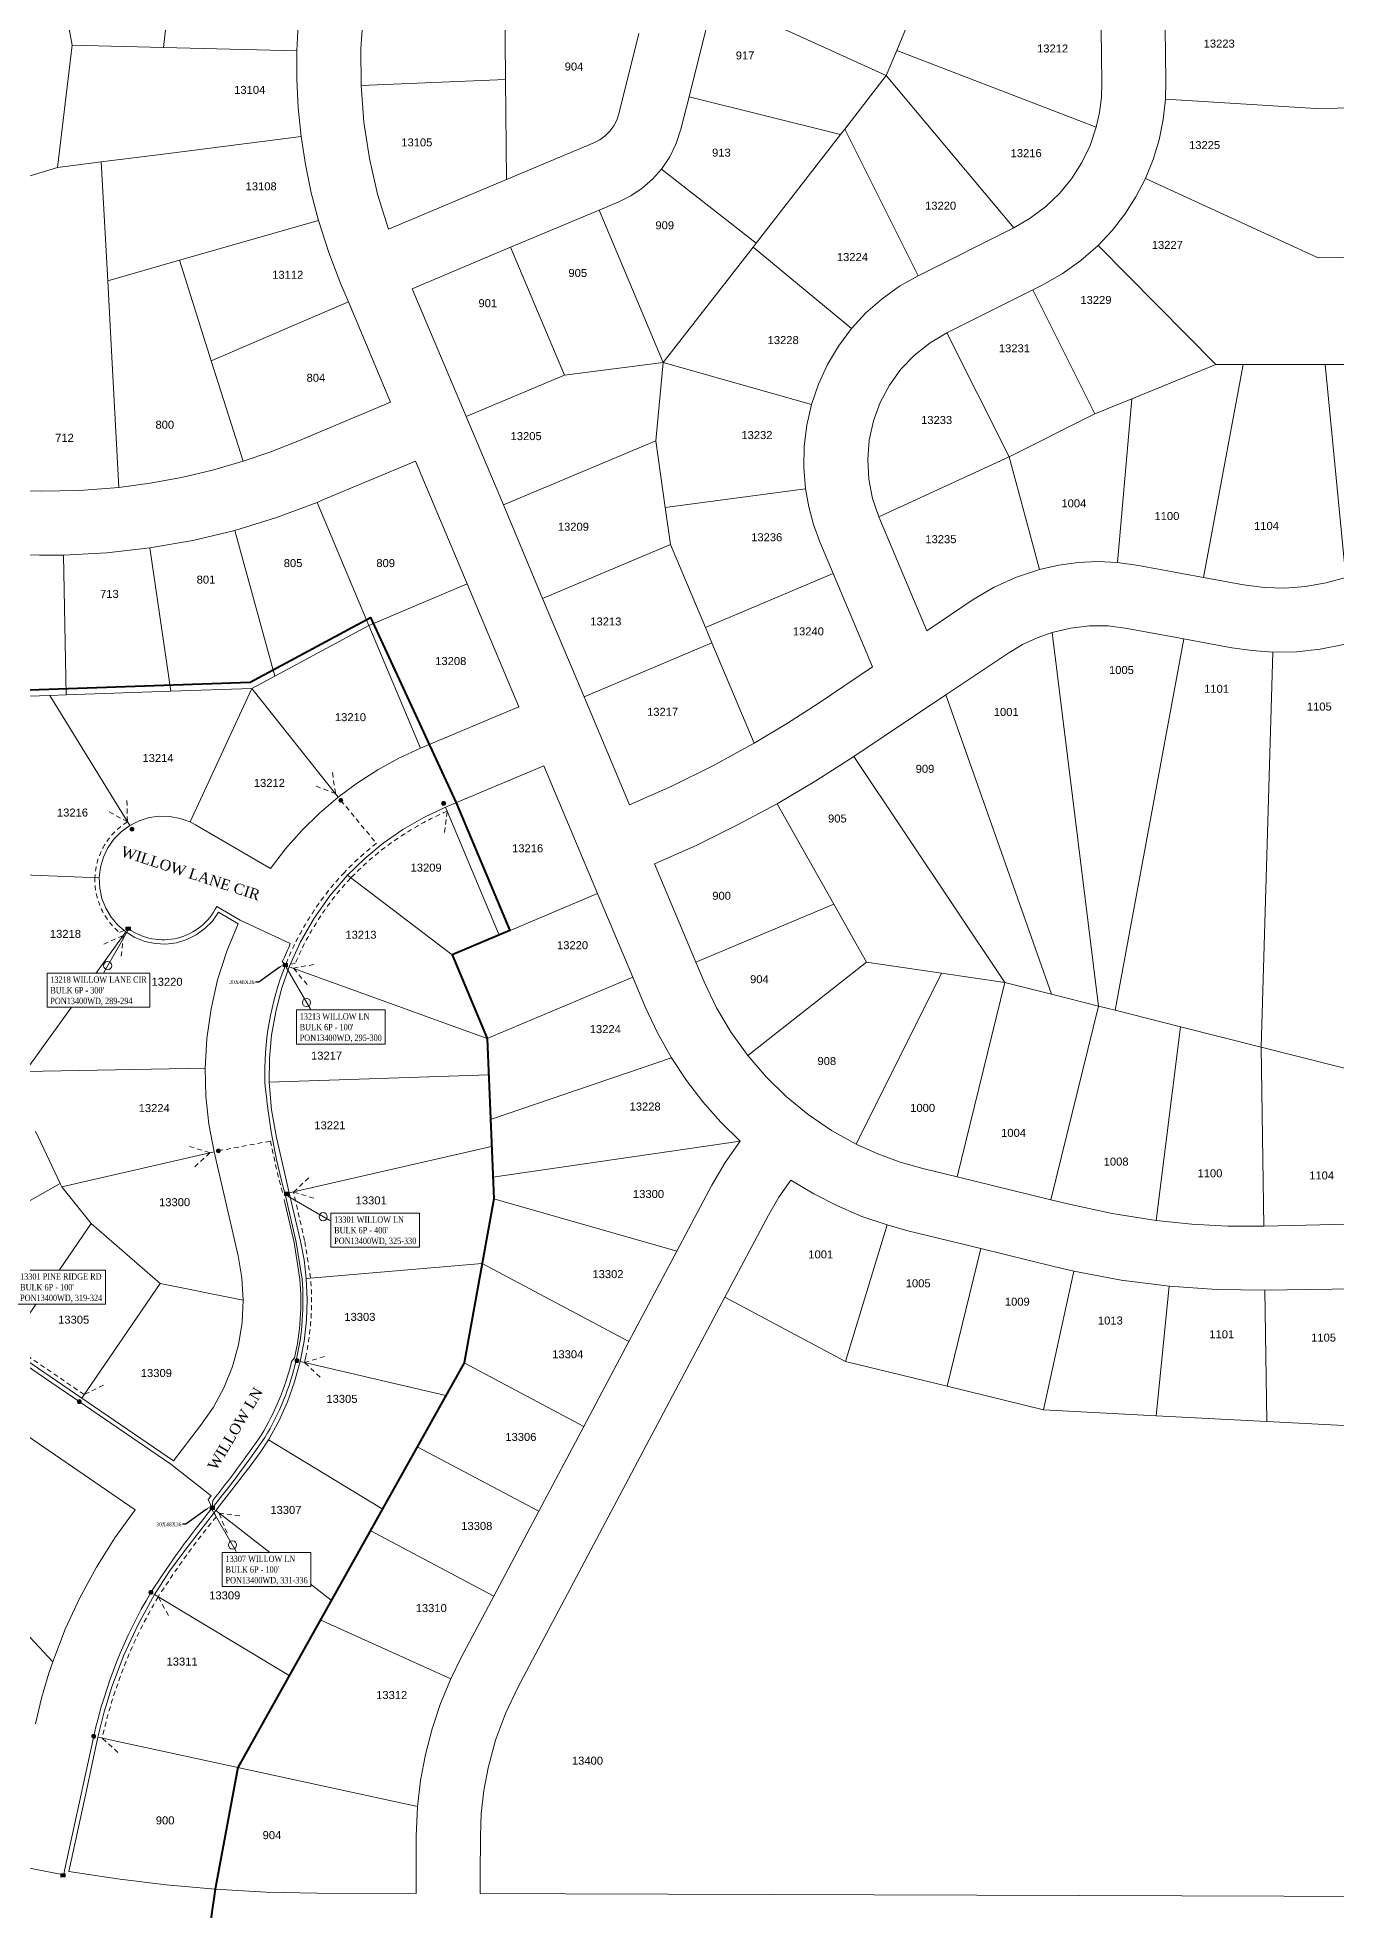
# Model space of a CAD drawing. Header units: feet. Extents: x 865220 to 2822444, y -2240498 to 975731.
# Drawn here: x 2816146 to 2817364, y 970815 to 972571 of the extents above; entities that cross this region are included whole.
import ezdxf
from ezdxf import colors
from ezdxf.entities.mleader import LeaderData, LeaderLine
from ezdxf.enums import TextEntityAlignment as Align
from ezdxf.lldxf.tags import DXFTag
from ezdxf.math import Vec2, Vec3

# ---------------------------------------------------------------- set-up
doc = ezdxf.new("R2010")
doc.units = ezdxf.units.FT
doc.header["$LTSCALE"] = 0.015
doc.header["$MEASUREMENT"] = 0
doc.linetypes.add('DASHED', pattern=[5, 3, -2])
for name, color, linetype in [('144C', 112, '144C'), ('48E', 112, '48E'), ('Dakota County Addresses', 7, 'Continuous'), ('Dakota County Parcels', 7, 'Continuous'), ('DETAIL', 7, 'Continuous'), ('DROP BURIED', 7, 'DASHED'), ('STREET NAME', 7, 'Continuous'), ('TAIL', 1, 'MST'), ('TELEPHONE STRUCT-PROP', 6, 'Continuous'), ('TERMINALS', 7, 'Continuous')]:
    doc.layers.add(name, color=color, linetype=linetype)
doc.layers.add('RUNNING LINE (UNDERGROUND)', color=10, linetype='Continuous', lineweight=40)
doc.layers.add('WORK BOUNDARY', color=110, linetype='Continuous', lineweight=40)
doc.styles.add('Dimensions 100', font='arial.ttf')
doc.styles.add('Line', font='txt.shx', dxfattribs={"height": 3})
doc.styles.add('SIMPLEX', font='times.ttf', dxfattribs={"width": 0.8})
doc.styles.get("Standard").update_dxf_attribs({"font": 'times.ttf'})
doc.styles.add('Utilities', font='arial.ttf', dxfattribs={"height": 2.5})
tags = doc.linetypes.add('144C', pattern='A,80,-5,["144C",Line,S=1.5,R=0,X=0,Y=-1.5],-24', length=109).pattern_tags.tags
tags[6] = DXFTag(74, 10)
tags = doc.linetypes.add('48E', pattern='A,80,-5,["48E",Line,S=1.5,R=0,X=0,Y=-1.5],-20', length=105).pattern_tags.tags
tags[6] = DXFTag(74, 10)
tags = doc.linetypes.add('MST', pattern='A,5,-5,5,-5,["TAIL",Line,S=1.5,R=0,X=0,Y=-1.5],-20', length=40).pattern_tags.tags
tags[10] = DXFTag(74, 10)

# ---------------------------------------------------------------- blocks, each defined once
blk = doc.blocks.new('ACMAP_ANN_TEMPLATE_Dakota County Addresses')
at = {"layer": 'Dakota County Addresses', "style": 'Dimensions 100'}
blk.add_attdef('DakotaCountyAddress', text='', height=50, dxfattribs=at).set_placement((0, 0), align=Align.CENTER)
blk = doc.blocks.new('Proposed FlowerPot')
at = {"lineweight": 5, "ltscale": 100, "true_color": 0xffffff}
h = blk.add_hatch(color=7, dxfattribs=at)
h.dxf.hatch_style = 1
h.paths.add_polyline_path([(-0.06, 0, 0.414214), (0, -0.06, 0.414214), (0.06, 0, 0.414214), (0, 0.06, 0.414214)])
at = {"lineweight": 5, "ltscale": 100}
blk.add_circle((0, 0), 0.0604, dxfattribs=at)
at = {"layer": 'RUNNING LINE (UNDERGROUND)', "color": 6, "lineweight": 5, "const_width": 0.00907, "flags": 128}
blk.add_lwpolyline([(-0.06, 0, -0.414214), (0, 0.06, -0.414214), (0.06, 0, -0.414214), (0, -0.06, -0.414214), (-0.06, 0)], format="xyb", dxfattribs=at)
at = {"color": 18, "linetype": 'ByBlock', "lineweight": 5, "ltscale": 100, "true_color": 0x000000, "style": 'Dimensions 100'}
blk.add_text('F', height=0.0744, dxfattribs=at).set_placement((-0.029, -0.037))
blk = doc.blocks.new('NEW HH')
at = {"ltscale": 40, "true_color": 0xffffff}
h = blk.add_hatch(color=7, dxfattribs=at)
h.dxf.hatch_style = 1
h.paths.add_polyline_path([(-0.061, -0.031, 0.414214), (-0.046, -0.046), (0.046, -0.046, 0.414214), (0.061, -0.031), (0.061, 0.031, 0.414214), (0.046, 0.046), (-0.046, 0.046, 0.414214), (-0.061, 0.031)])
at = {"layer": 'RUNNING LINE (UNDERGROUND)', "color": 6, "lineweight": 0, "const_width": 0.005, "flags": 128}
blk.add_lwpolyline([(-0.061, 0.031), (-0.061, -0.031, 0.414214), (-0.046, -0.046), (0.046, -0.046, 0.414214), (0.061, -0.031), (0.061, 0.031, 0.414214), (0.046, 0.046), (-0.046, 0.046, 0.414214)], format="xyb", close=True, dxfattribs=at)
at = {"layer": 'TELEPHONE STRUCT-PROP', "color": 18, "true_color": 0x000000, "style": 'Utilities'}
blk.add_text('HH', height=0.05, dxfattribs=at).set_placement((0, 0), align=Align.MIDDLE_CENTER)
blk = doc.blocks.new('TERMINAL')
at = {"lineweight": 5, "ltscale": 0.5, "flags": 128}
blk.add_lwpolyline([(-0.1, -0.6), (-0.1, 44.8)], dxfattribs=at)
at = {"lineweight": 5, "ltscale": 0.5}
blk.add_circle((-0.1, 37.6), 3.83, dxfattribs=at)

msp = doc.modelspace()

# ---------------------------------------------------------------- linework, layer by layer
at = {"layer": '144C', "lineweight": 5, "ltscale": 50, "flags": 128}
msp.add_lwpolyline([(2814698.8, 970761.2), (2814698.6, 970766), (2814702.7, 970774, 0.067662), (2814827.3, 970791.3), (2814879.9, 970806.1), (2814888.3, 970800.3), (2814900.1, 970805, 0.042804), (2814982.3, 970852.3), (2815009.7, 970870.2, -0.079074), (2815131.8, 970919.3, -0.054151), (2815231.9, 970929.6), (2815317.9, 970929.3), (2815417.9, 970928.7, -0.050814), (2815548.8, 970909.1), (2815603.5, 970897.2), (2815618.7, 970967.5), (2815622.6, 970966.7), (2815754.6, 970938.1), (2815841.5, 970919.2), (2815927.5, 970900.5), (2816013.5, 970881.9), (2816116.1, 970859.6), (2816171.3, 970848.8), (2816171.9, 970852.8), (2816199.2, 970978.7, -0.078926), (2816252.8, 971113.6, -0.02943), (2816310.4, 971192.8, 0.019513), (2816359.6, 971258.8, 0.079325), (2816388.9, 971330.8, 0.078159), (2816394.4, 971407.2), (2816389, 971441.8), (2816378.6, 971486.9, -0.04762), (2816359.7, 971591.4, -0.102851), (2816378.8, 971701.5)], format="xyb", dxfattribs=at)
at = {"layer": '48E', "lineweight": 5, "ltscale": 50, "flags": 128}
msp.add_lwpolyline([(2815984.7, 971695.8), (2815996.2, 971613), (2816006.6, 971528.8, 0.10613), (2816037.2, 971423.4, 0.118928), (2816115.6, 971340.4), (2816185.7, 971292.4), (2816271.4, 971233.8), (2816309.1, 971204, -0.001077), (2816306.3, 971200.5), (2816310.3, 971192.7)], format="xyb", dxfattribs=at)
at = {"layer": 'Dakota County Parcels', "lineweight": 5}
for p, q in [((2816179.1, 972563.7), (2816154.4, 972694)), ((2816264.5, 972561.6), (2816279, 972682.8)), ((2816585.2, 972531.6), (2816584.6, 972605.8)), ((2816782.7, 972607.7), (2816941.9, 972535.1)), ((2816951.8, 972558.8), (2816965.5, 972592)), ((2817144, 972528.8), (2817142.9, 972603.1)), ((2817204, 972529.8), (2817202.9, 972604.1)), ((2816691.2, 972499.4), (2816710, 972574.5)), ((2816757.1, 972515.3), (2816773.7, 972581.8)), ((2816165.4, 972449), (2816179.1, 972563.7)), ((2816179.1, 972563.7), (2816264.5, 972561.6)), ((2816264.5, 972561.6), (2816389.4, 972558.5)), ((2816941.9, 972535.1), (2816951.8, 972558.8)), ((2816951.8, 972558.8), (2817138.7, 972486.7)), ((2816449.7, 972526), (2816585.2, 972531.6)), ((2816585.2, 972531.6), (2816585.9, 972437.7)), ((2816903, 972485), (2816941.9, 972535.1)), ((2816941.9, 972535.1), (2817061.3, 972392.4)), ((2817203.6, 972513.2), (2817204, 972529.8)), ((2816749.4, 972484.8), (2816757.1, 972515.3)), ((2816757.1, 972515.3), (2816898.9, 972479.8)), ((2817203.6, 972513.2), (2817344.4, 972504.3)), ((2817344.4, 972504.3), (2817384.4, 972504.9)), ((2816585.9, 972437.7), (2816668, 972472.2)), ((2816819.9, 972378.1), (2816898.9, 972479.8)), ((2816898.9, 972479.8), (2816903, 972485)), ((2816903, 972485), (2816971.9, 972347.6)), ((2816165.4, 972449), (2816206.3, 972454.2)), ((2816212.3, 972342.8), (2816206.3, 972454.2)), ((2816136.6, 972440.3), (2816165.4, 972449)), ((2816475.3, 972391.1), (2816585.9, 972437.7)), ((2816731.2, 972447.5), (2816819.9, 972378.1)), ((2817184.8, 972438.7), (2817346.6, 972364.3)), ((2816672.7, 972409.1), (2816691.2, 972416.9)), ((2816589.9, 972374.2), (2816672.7, 972409.1)), ((2816672.7, 972409.1), (2816732.9, 972266.3)), ((2816971.9, 972347.6), (2817061.3, 972392.4)), ((2816497.7, 972335.4), (2816589.9, 972374.2)), ((2816589.9, 972374.2), (2816640.3, 972254.4)), ((2816732.9, 972266.3), (2816817.1, 972374.5)), ((2816817.1, 972374.5), (2816819.9, 972378.1)), ((2816817.1, 972374.5), (2816909.3, 972298)), ((2817140.5, 972376), (2817250.7, 972264.3)), ((2817346.6, 972364.3), (2817386.6, 972364.9)), ((2816279.5, 972362.1), (2816309.4, 972267.9)), ((2816430.8, 972339.8), (2816437.9, 972323)), ((2816497.7, 972335.4), (2816548.2, 972215.6)), ((2816998.7, 972294), (2817079.2, 972334.3)), ((2817079.2, 972334.3), (2817088.1, 972338.8)), ((2817079.2, 972334.3), (2817137.4, 972218.1)), ((2816309.4, 972267.9), (2816437.9, 972323)), ((2816437.9, 972323), (2816477.4, 972229.2)), ((2816998.7, 972294), (2817057, 972177.8)), ((2816309.4, 972267.9), (2816339.3, 972173.8)), ((2816640.3, 972254.4), (2816732.9, 972266.3)), ((2816725.9, 972192.8), (2816732.9, 972266.3)), ((2816732.9, 972266.3), (2816871.9, 972226.8)), ((2817171.9, 972232.2), (2817250.7, 972264.3)), ((2817239.3, 972064.8), (2817276.2, 972264.3)), ((2817250.7, 972264.3), (2817276.2, 972264.3)), ((2817276.2, 972264.3), (2817348.2, 972264.3)), ((2817348.2, 972264.3), (2817353.1, 972264.3)), ((2817353.1, 972264.3), (2817388.2, 972264.3)), ((2817353.1, 972264.3), (2817372.7, 972064.9)), ((2816548.2, 972215.6), (2816640.3, 972254.4)), ((2816390.6, 972192.6), (2816477.4, 972229.2)), ((2817137.4, 972218.1), (2817171.9, 972232.2)), ((2817158.5, 972078.8), (2817171.9, 972232.2)), ((2816548.2, 972215.6), (2816583.1, 972132.7)), ((2817057, 972177.8), (2817137.4, 972218.1)), ((2816583.1, 972132.7), (2816725.9, 972192.8)), ((2816725.9, 972192.8), (2816734.8, 972130.5)), ((2816413.9, 972137.4), (2816500.6, 972173.9)), ((2816500.6, 972173.9), (2816549.1, 972058.7)), ((2816935, 972121.5), (2817057, 972177.8)), ((2817057, 972177.8), (2817085.5, 972072.3)), ((2816132.7, 972145.9), (2816149.2, 972145.7)), ((2816408.5, 972135.1), (2816413.9, 972137.4)), ((2816734.8, 972130.5), (2816866.2, 972148)), ((2816408.5, 972135.1), (2816457, 972019.9)), ((2816583.1, 972132.7), (2816619.9, 972045.2)), ((2816734.8, 972130.5), (2816739.7, 972095.6)), ((2816935, 972121.5), (2816979.9, 972014.9)), ((2816331.5, 972108.9), (2816368.8, 971972.3)), ((2816086.9, 972086.6), (2816148.3, 972085.7)), ((2816148.3, 972085.7), (2816170.9, 972085.8)), ((2816173.5, 971954.7), (2816170.9, 972085.8)), ((2816251.9, 972092.4), (2816271.3, 971958.1)), ((2816619.9, 972045.2), (2816739.7, 972095.6)), ((2816739.7, 972095.6), (2816772.4, 972018)), ((2816879.7, 972098.2), (2816892.2, 972068.5)), ((2816772.4, 972018), (2816892.2, 972068.5)), ((2816929.1, 971980.9), (2816892.2, 972068.5)), ((2817178.4, 972076.1), (2817158.5, 972078.8)), ((2817178.4, 972076.1), (2817239.3, 972064.8)), ((2816457, 972019.9), (2816549.1, 972058.7)), ((2816549.1, 972058.7), (2816597.6, 971943.5)), ((2817239.3, 972064.8), (2817276.7, 972057.9)), ((2816619.9, 972045.2), (2816658.8, 971953)), ((2816979.9, 972014.9), (2817023.4, 972044.1)), ((2816368.8, 971972.3), (2816457, 972019.9)), ((2816457, 972019.9), (2816505.5, 971904.7)), ((2816772.4, 972018), (2816778.5, 972003.4)), ((2817097.4, 972013.3), (2817140.7, 971663.1)), ((2817167.5, 972017.1), (2817220.6, 972007.3)), ((2816658.8, 971953), (2816778.5, 972003.4)), ((2816778.5, 972003.4), (2816818.1, 971909.5)), ((2817156.3, 971659.2), (2817220.6, 972007.3)), ((2817220.6, 972007.3), (2817265.8, 971998.9)), ((2817293.1, 971624.6), (2817304, 971994.8)), ((2816878, 971946.8), (2816929.1, 971980.9)), ((2816997.8, 971954.7), (2817056.8, 971994.2)), ((2816271.3, 971958.1), (2816347.5, 971960.8)), ((2816289.5, 971835.6), (2816347.5, 971960.8)), ((2816347.5, 971960.8), (2816368.8, 971972.3)), ((2816347.5, 971960.8), (2816428.3, 971859)), ((2816085, 971951.6), (2816158.2, 971954.2)), ((2816158.2, 971954.2), (2816173.5, 971954.7)), ((2816158.2, 971954.2), (2816232.9, 971832.3)), ((2816173.5, 971954.7), (2816271.3, 971958.1)), ((2816505.5, 971904.7), (2816597.6, 971943.5)), ((2816658.8, 971953), (2816701.4, 971851.6)), ((2816911.4, 971896.9), (2816997.8, 971954.7)), ((2816997.8, 971954.7), (2817096.7, 971674.2)), ((2816911.4, 971896.9), (2817053.1, 971685.2)), ((2816528.8, 971849.4), (2816620.9, 971888.2)), ((2816620.9, 971888.2), (2816671.4, 971768.5)), ((2816528.8, 971849.4), (2816579.2, 971729.6)), ((2816839.6, 971852.7), (2816892.7, 971758.5)), ((2816294.5, 971833), (2816289.5, 971835.6)), ((2816294.5, 971833), (2816364.8, 971792)), ((2816106, 971787.1), (2816204.3, 971783.4)), ((2816437, 971785.7), (2816535, 971711)), ((2816724.7, 971796.3), (2816763.5, 971704.2)), ((2816579.2, 971729.6), (2816671.4, 971768.5)), ((2816671.4, 971768.5), (2816704.3, 971690.1)), ((2816316.1, 971751), (2816334.6, 971740.2)), ((2816763.5, 971704.2), (2816892.7, 971758.5)), ((2816892.7, 971758.5), (2816923.4, 971704.2)), ((2816134.9, 971601.7), (2816229.2, 971732.5)), ((2816579.2, 971729.6), (2816535, 971711)), ((2816382.5, 971700), (2816568, 971632.7)), ((2816535, 971711), (2816568, 971632.7)), ((2816763.5, 971704.2), (2816771.3, 971685.7)), ((2816812.1, 971616.6), (2816923.4, 971704.2)), ((2816923.4, 971704.2), (2816993.7, 971693.9)), ((2816568, 971632.7), (2816704.3, 971690.1)), ((2816704.3, 971690.1), (2816716, 971662.5)), ((2816913.7, 971533.8), (2816993.7, 971693.9)), ((2816993.7, 971693.9), (2817053.1, 971685.2)), ((2817008.4, 971502.9), (2817053.1, 971685.2)), ((2817053.1, 971685.2), (2817096.7, 971674.2)), ((2817096.1, 971481.4), (2817140.7, 971663.1)), ((2817096.7, 971674.2), (2817140.7, 971663.1)), ((2817140.7, 971663.1), (2817156.3, 971659.2)), ((2817156.3, 971659.2), (2817217.5, 971643.7)), ((2817194.7, 971462.2), (2817217.5, 971643.7)), ((2817217.5, 971643.7), (2817293.1, 971624.6)), ((2816569.4, 971598.5), (2816568, 971632.7)), ((2816571.1, 971556.8), (2816740.6, 971614.5)), ((2817295.7, 971456.7), (2817293.1, 971624.6)), ((2817293.1, 971624.6), (2817398.5, 971598)), ((2816134.9, 971601.7), (2816303.6, 971604.9)), ((2816363.7, 971591.7), (2816569.4, 971598.5)), ((2816571.1, 971556.8), (2816569.4, 971598.5)), ((2816572.1, 971531.5), (2816571.1, 971556.8)), ((2816144.6, 971545.8), (2816167.9, 971496.7)), ((2816370.5, 971540), (2816382.5, 971487.9)), ((2816169.3, 971493.7), (2816312, 971526.5)), ((2816312, 971526.5), (2816334.4, 971429.1)), ((2816382.5, 971487.9), (2816572.1, 971531.5)), ((2816573.3, 971502.8), (2816572.1, 971531.5)), ((2816573.3, 971502.8), (2816804.9, 971536.4)), ((2816976.3, 971510.8), (2817008.4, 971502.9)), ((2816040.7, 971425.4), (2816167.9, 971496.7)), ((2816167.9, 971496.7), (2816169.3, 971493.7)), ((2816169.3, 971493.7), (2816196.9, 971459.2)), ((2816382.5, 971487.9), (2816392.9, 971442.6)), ((2816574.2, 971482.5), (2816573.3, 971502.8)), ((2816745.6, 971433.4), (2816778.4, 971495.2)), ((2817008.4, 971502.9), (2817096.1, 971481.4)), ((2816563.1, 971421.7), (2816574.2, 971482.5)), ((2816574.2, 971482.5), (2816745.6, 971433.4)), ((2817096.1, 971481.4), (2817113.2, 971477.3)), ((2816117.8, 971343.7), (2816196.9, 971459.2)), ((2816196.9, 971459.2), (2816261.4, 971403)), ((2816790.5, 971390.1), (2816831.4, 971467.1)), ((2816903.7, 971330), (2816942.7, 971457.9)), ((2816942.7, 971457.9), (2816962.1, 971452.5)), ((2816962.1, 971452.5), (2817030.5, 971435.8)), ((2817295.7, 971456.7), (2817400.7, 971459.2)), ((2816700.6, 971348.6), (2816745.6, 971433.4)), ((2816998.9, 971306.7), (2817030.5, 971435.8)), ((2817030.5, 971435.8), (2817098.9, 971419)), ((2816398.4, 971407.7), (2816563.1, 971421.7)), ((2816546.2, 971328.7), (2816563.1, 971421.7)), ((2816563.1, 971421.7), (2816700.6, 971348.6)), ((2817098.9, 971419), (2817117.7, 971414.6)), ((2816188, 971295.7), (2816261.4, 971403)), ((2816261.4, 971403), (2816339.3, 971387.5)), ((2817089.2, 971284.5), (2817117.7, 971414.6)), ((2817194.7, 971279.1), (2817206.9, 971400.5)), ((2816596.5, 971024.5), (2816790.5, 971390.1)), ((2816790.5, 971390.1), (2816903.7, 971330)), ((2817298.6, 971273.8), (2817296.7, 971396.7)), ((2816658.4, 971269.1), (2816700.6, 971348.6)), ((2816117.8, 971343.7), (2816188, 971295.7)), ((2816392.8, 971329.9), (2816529.2, 971298.2)), ((2816529.2, 971298.2), (2816546.2, 971328.7)), ((2816546.2, 971328.7), (2816658.4, 971269.1)), ((2816903.7, 971330), (2816998.9, 971306.7)), ((2816082.3, 971297.6), (2816238.1, 971191)), ((2816188, 971295.7), (2816273.8, 971237)), ((2816502.3, 971250.1), (2816529.2, 971298.2)), ((2816998.9, 971306.7), (2817089.2, 971284.5)), ((2817089.2, 971284.5), (2817194.7, 971279.1)), ((2817194.7, 971279.1), (2817298.6, 971273.8)), ((2816273.8, 971237), (2816299.4, 971270)), ((2816616.2, 971189.6), (2816658.4, 971269.1)), ((2817298.6, 971273.8), (2817403.7, 971268.3)), ((2816362.9, 971256.6), (2816469.6, 971191.8)), ((2816469.6, 971191.8), (2816502.3, 971250.1)), ((2816502.3, 971250.1), (2816616.2, 971189.6)), ((2816313.5, 971190.3), (2816346.8, 971233.2)), ((2816285.5, 971154.2), (2816313.5, 971190.3)), ((2816313.5, 971190.3), (2816421.8, 971106.2)), ((2816458.3, 971171.6), (2816469.6, 971191.8)), ((2816574.1, 971110.1), (2816616.2, 971189.6)), ((2816040.8, 971176.8), (2816160.8, 971048.6)), ((2816421.8, 971106.2), (2816458.3, 971171.6)), ((2816458.3, 971171.6), (2816574.1, 971110.1)), ((2816256.2, 971111.5), (2816382.3, 971035.6)), ((2816421.8, 971106.2), (2816411.5, 971087.9)), ((2816543.5, 971052.6), (2816574.1, 971110.1)), ((2816411.5, 971087.9), (2816382.3, 971035.6)), ((2816411.5, 971087.9), (2816533.7, 971032.5)), ((2816533.7, 971032.5), (2816543.5, 971052.6)), ((2816203.1, 970977.8), (2816334.1, 970949.4)), ((2816334.1, 970949.4), (2816502.7, 970912.8)), ((2816502.7, 970912.8), (2816501.5, 970885)), ((2816408.4, 970831.8), (2816501.4, 970831.4))]:
    msp.add_line(p, q, dxfattribs=at)
for points in [[(2816399.9, 972651), (2816394.6, 972620.4), (2816391.1, 972589.5), (2816389.4, 972558.5)], [(2816456.7, 972628.9), (2816451.9, 972594.8), (2816449.5, 972560.4), (2816449.7, 972526)], [(2816389.4, 972558.5), (2816389.5, 972531.7), (2816390.8, 972504.9), (2816393.5, 972478.2)], [(2816449.7, 972526), (2816452.4, 972491.6), (2816457.6, 972457.6), (2816465.2, 972424), (2816475.3, 972391.1)], [(2817138.7, 972486.7), (2817141.8, 972500.6), (2817143.6, 972514.6), (2817144, 972528.8)], [(2817184.8, 972438.7), (2817192.1, 972456.6), (2817197.6, 972475.1), (2817201.5, 972494), (2817203.6, 972513.2)], [(2816668, 972472.2), (2816673.4, 972475), (2816678.4, 972478.7), (2816682.8, 972483), (2816686.5, 972488), (2816689.3, 972493.5), (2816691.2, 972499.4)], [(2817061.3, 972392.4), (2817076.8, 972401.4), (2817091.1, 972412.2), (2817104.1, 972424.6), (2817115.5, 972438.4), (2817125.1, 972453.6), (2817132.9, 972469.7), (2817138.7, 972486.7)], [(2816206.3, 972454.2), (2816271.9, 972462.6), (2816393.5, 972478.2)], [(2816393.5, 972478.2), (2816397.6, 972451.7), (2816403.1, 972425.4), (2816409.8, 972399.4)], [(2816731.2, 972447.5), (2816739, 972459), (2816745.1, 972471.6), (2816749.4, 972484.8)], [(2816691.2, 972416.9), (2816702.6, 972422.6), (2816713.2, 972429.6), (2816722.8, 972438), (2816731.2, 972447.5)], [(2817140.5, 972376), (2817153.7, 972390.1), (2817165.5, 972405.3), (2817175.9, 972421.6), (2817184.8, 972438.7)], [(2816212.3, 972342.8), (2816279.5, 972362.1), (2816409.8, 972399.4)], [(2816409.8, 972399.4), (2816419.4, 972369.3), (2816430.8, 972339.8)], [(2817088.1, 972338.8), (2817106.8, 972349.4), (2817124.3, 972361.8), (2817140.5, 972376)], [(2816971.9, 972347.6), (2816954.4, 972337.7), (2816938, 972326), (2816922.9, 972312.7), (2816909.3, 972298)], [(2816222.6, 972149.1), (2816215.1, 972288.9), (2816212.3, 972342.8)], [(2816909.3, 972298), (2816897.2, 972281.7), (2816886.9, 972264.3), (2816878.4, 972246), (2816871.9, 972226.8)], [(2816998.7, 972294), (2816982.9, 972284.6), (2816968.5, 972273.2), (2816955.7, 972259.9), (2816944.9, 972245.1), (2816936.3, 972228.8), (2816929.9, 972211.6), (2816925.9, 972193.6), (2816924.5, 972175.3), (2816925.5, 972156.9), (2816929, 972138.9), (2816935, 972121.5)], [(2816871.9, 972226.8), (2816867.4, 972207.4), (2816865, 972187.7), (2816864.6, 972167.8), (2816866.2, 972148)], [(2816339.3, 972173.8), (2816365.2, 972182.6), (2816390.6, 972192.6)], [(2816222.6, 972149.1), (2816252.2, 972153.1), (2816281.6, 972158.6), (2816310.6, 972165.5), (2816339.3, 972173.8)], [(2816149.2, 972145.7), (2816186, 972146.3), (2816222.6, 972149.1)], [(2816866.2, 972148), (2816869.2, 972131), (2816873.7, 972114.4), (2816879.7, 972098.2)], [(2816331.5, 972108.9), (2816370.4, 972120.9), (2816408.5, 972135.1)], [(2816251.9, 972092.4), (2816292, 972099.5), (2816331.5, 972108.9)], [(2816170.9, 972085.8), (2816211.5, 972087.9), (2816251.9, 972092.4)], [(2817085.5, 972072.3), (2817063.8, 972065.2), (2817043.1, 972055.7), (2817023.4, 972044.1)], [(2817158.5, 972078.8), (2817140.1, 972079.6), (2817121.7, 972078.8), (2817103.5, 972076.3), (2817085.5, 972072.3)], [(2817276.7, 972057.9), (2817296, 972055.3), (2817315.5, 972054.8), (2817334.9, 972056.2), (2817354, 972059.6), (2817372.7, 972064.9)], [(2817097.4, 972013.3), (2817083.2, 972008.3), (2817069.7, 972001.9), (2817056.8, 971994.2)], [(2817167.5, 972017.1), (2817149.9, 972019.3), (2817132.2, 972019.4), (2817114.6, 972017.4), (2817097.4, 972013.3)], [(2817265.8, 971998.9), (2817284.8, 971996.2), (2817304, 971994.8)], [(2817304, 971994.8), (2817326.4, 971995.2), (2817348.6, 971997.5), (2817370.6, 972001.9), (2817392.1, 972008.2), (2817392.1, 972008.2)], [(2816818.1, 971909.5), (2816848.4, 971927.6), (2816878, 971946.8)], [(2816701.4, 971851.6), (2816741.1, 971869.3), (2816780, 971888.6), (2816818.1, 971909.5)], [(2816505.5, 971904.7), (2816485.1, 971895.3), (2816465.3, 971884.5), (2816446.4, 971872.4), (2816428.3, 971859)], [(2816839.6, 971852.7), (2816875.9, 971874.1), (2816911.4, 971896.9)], [(2816428.3, 971859), (2816410.7, 971844), (2816394.2, 971827.7), (2816378.9, 971810.4), (2816364.8, 971792)], [(2816289.5, 971835.6), (2816280.3, 971839), (2816270.6, 971840.8), (2816260.8, 971841.1), (2816251.1, 971839.7), (2816241.7, 971836.8), (2816232.9, 971832.3)], [(2816528.8, 971849.4), (2816508.4, 971839.8), (2816488.9, 971828.6), (2816470.4, 971815.7), (2816453.1, 971801.4), (2816437, 971785.7)], [(2816724.7, 971796.3), (2816763.7, 971813.7), (2816802, 971832.5), (2816839.6, 971852.7)], [(2816232.9, 971832.3), (2816225, 971826.5), (2816218.1, 971819.5), (2816212.5, 971811.5), (2816208.2, 971802.6), (2816205.5, 971793.2), (2816204.3, 971783.4)], [(2816437, 971785.7), (2816420.4, 971766.3), (2816405.7, 971745.4), (2816393, 971723.3), (2816382.5, 971700)], [(2816204.3, 971783.4), (2816204.8, 971773.6), (2816206.8, 971764), (2816210.4, 971754.8), (2816215.4, 971746.4), (2816221.7, 971738.9), (2816229.2, 971732.5)], [(2816229.2, 971732.5), (2816237.8, 971727.4), (2816247.1, 971723.7), (2816256.8, 971721.6), (2816266.8, 971721.2), (2816276.7, 971722.5), (2816286.3, 971725.4), (2816295.3, 971729.8), (2816303.3, 971735.7), (2816310.4, 971742.8), (2816316.1, 971751)], [(2816334.6, 971740.2), (2816323.8, 971714.4), (2816315.3, 971687.7), (2816309.1, 971660.5), (2816305.1, 971632.8), (2816303.6, 971604.9)], [(2816382.5, 971700), (2816375.2, 971679.1), (2816369.7, 971657.7), (2816365.9, 971635.9), (2816363.9, 971613.8), (2816363.7, 971591.7)], [(2816771.3, 971685.7), (2816782.8, 971661.5), (2816796.4, 971638.4), (2816812.1, 971616.6)], [(2816716, 971662.5), (2816727.4, 971638), (2816740.6, 971614.5)], [(2816740.6, 971614.5), (2816754.6, 971593.3), (2816770, 971573.2), (2816786.8, 971554.2), (2816804.9, 971536.4)], [(2816812.1, 971616.6), (2816829.3, 971596.6), (2816848.2, 971578.2), (2816868.7, 971561.5), (2816890.6, 971546.6), (2816913.7, 971533.8)], [(2816303.6, 971604.9), (2816304.3, 971578.6), (2816307.1, 971552.4), (2816312, 971526.5)], [(2816363.7, 971591.7), (2816365.8, 971565.7), (2816370.5, 971540)], [(2816804.9, 971536.4), (2816790.8, 971516.4), (2816778.4, 971495.2)], [(2816913.7, 971533.8), (2816934, 971524.6), (2816954.9, 971516.9), (2816976.3, 971510.8)], [(2816852.4, 971499.8), (2816841.2, 971483.9), (2816831.4, 971467.1)], [(2816852.4, 971499.8), (2816873.9, 971487), (2816896.1, 971475.7), (2816919.1, 971466), (2816942.7, 971457.9)], [(2817113.2, 971477.3), (2817153.7, 971468.6), (2817194.7, 971462.2)], [(2817194.7, 971462.2), (2817228.2, 971458.8), (2817262, 971456.9), (2817295.7, 971456.7)], [(2816398.4, 971407.7), (2816396.3, 971425.2), (2816392.9, 971442.6)], [(2816339.3, 971387.5), (2816338, 971408.4), (2816334.4, 971429.1)], [(2816392.8, 971329.9), (2816396.5, 971349.1), (2816398.6, 971368.6), (2816399.3, 971388.1), (2816398.4, 971407.7)], [(2817117.7, 971414.6), (2817162.1, 971406.3), (2817206.9, 971400.5)], [(2817206.9, 971400.5), (2817251.7, 971397.3), (2817296.7, 971396.7)], [(2817296.7, 971396.7), (2817401.6, 971398.3), (2817401.6, 971398.3)], [(2816299.4, 971270), (2816311.4, 971287.3), (2816321.3, 971305.8), (2816329.2, 971325.4), (2816334.9, 971345.7), (2816338.2, 971366.4), (2816339.3, 971387.5)], [(2816362.9, 971256.6), (2816372.6, 971274), (2816380.8, 971292.1), (2816387.5, 971310.8), (2816392.8, 971329.9)], [(2816346.8, 971233.2), (2816355.2, 971244.7), (2816362.9, 971256.6)], [(2816238.1, 971191), (2816219, 971164.6), (2816201.7, 971137.1), (2816186.2, 971108.5), (2816172.5, 971079), (2816160.8, 971048.6)], [(2816285.5, 971154.2), (2816270.2, 971133.3), (2816256.2, 971111.5)], [(2816256.2, 971111.5), (2816240.8, 971083.6), (2816227.4, 971054.8), (2816216.2, 971025), (2816209, 971001.6), (2816203.1, 970977.8)], [(2816160.8, 971048.6), (2816157.2, 971037.7), (2816150.3, 971014.3), (2816144.5, 970990.5)], [(2816334.1, 970949.4), (2816359.1, 970994.2), (2816382.3, 971035.6)], [(2816533.7, 971032.5), (2816524.1, 971009.4), (2816516.3, 970985.8), (2816510, 970961.6), (2816505.5, 970937.3), (2816502.7, 970912.8)], [(2816596.5, 971024.5), (2816585, 971000.2), (2816575.7, 970974.9), (2816568.7, 970949), (2816564.8, 970927.8), (2816562.4, 970906.4), (2816561.5, 970884.9)], [(2816175.8, 970852), (2816192.3, 970927.9), (2816203.1, 970977.8)], [(2816334.1, 970949.4), (2816324.8, 970899.3), (2816313, 970835.3)], [(2816501.4, 970831.4), (2816501.5, 970861.2), (2816501.5, 970885)], [(2816561.3, 970831.2), (2816561.4, 970848.2), (2816561.5, 970884.9)], [(2816175.8, 970852), (2816221.4, 970845), (2816267.1, 970839.4), (2816313, 970835.3)], [(2816313, 970835.3), (2816360.7, 970832.7), (2816408.4, 970831.8)], [(2816561.3, 970831.2), (2816641.3, 970831), (2817122.9, 970829.4), (2817410.5, 970828.4)]]:
    msp.add_lwpolyline(points, dxfattribs=at)
at = {"layer": 'DROP BURIED', "lineweight": 5, "ltscale": 100}
for points in [[(2816422.9, 971881.9), (2816425.8, 971862.1), (2816407.2, 971869.5)], [(2816230.3, 971855.7), (2816230.8, 971835.7), (2816213.2, 971845.3)], [(2816527.8, 971825.9), (2816530.4, 971845.8)], [(2816208.6, 971721), (2816226.9, 971729.3), (2816224.9, 971709.4)], [(2816399.2, 971683.3), (2816386.3, 971698.6), (2816406, 971702.1)], [(2816289, 971531.5), (2816308.1, 971525.6), (2816293.5, 971512)], [(2816405.5, 971482.9), (2816386.4, 971488.8), (2816401, 971502.4)], [(2816190.2, 971299), (2816123.9, 971344.4), (2816119.8, 971342.4)], [(2816411.3, 971315.3), (2816396.7, 971329), (2816415.8, 971334.8)], [(2816208.3, 971307.7), (2816190.2, 971299)], [(2816324.2, 971169.3), (2816316.7, 971187.8), (2816336.5, 971185.1)], [(2816269.3, 971091.9), (2816259.6, 971109.4)], [(2816221.9, 970963.5), (2816207, 970977)]]:
    msp.add_lwpolyline(points, dxfattribs=at)
for points in [[(2816430.8, 971855.9), (2816464.1, 971815.6, 0.03554), (2816434.1, 971788.4, 0.094514), (2816378.8, 971701.5)], [(2816383.6, 971702.3), (2816388.1, 971703.1, -0.089788), (2816439.9, 971782.9, -0.100396), (2816530.4, 971845.8)], [(2816230.8, 971835.7, 0.249465), (2816200.3, 971783.6, 0.230897), (2816223.3, 971732), (2816227.5, 971733.9)], [(2816315.9, 971527.4), (2816365, 971536.5, 0.022925), (2816376.7, 971486.4)], [(2816396.7, 971329), (2816397.7, 971333.5, 0.073906), (2816402.4, 971408.2), (2816396.8, 971443.3), (2816386.4, 971488.8)], [(2816207.1, 970977, -0.078828), (2816259.6, 971109.4, -0.02805), (2816313.8, 971184.3), (2816312.1, 971188.5)]]:
    msp.add_lwpolyline(points, format="xyb", dxfattribs=at)
at = {"layer": 'TAIL', "lineweight": 5, "ltscale": 50, "flags": 128}
for points in [[(2816378.8, 971701.5), (2816375.9, 971704.9, 0.035961), (2816383.4, 971721.8), (2816336.4, 971743.7), (2816314.5, 971756.5, -0.464265), (2816231.5, 971735.7)], [(2816377.7, 971481.9), (2816387, 971441.4), (2816392.4, 971407, -0.075935), (2816387.4, 971333.3), (2816384.6, 971329.9, -0.077316), (2816356.2, 971261, -0.018186), (2816310.7, 971199.6), (2816310.3, 971192.7)]]:
    msp.add_lwpolyline(points, format="xyb", dxfattribs=at)
at = {"layer": 'WORK BOUNDARY', "ltscale": 50, "flags": 128}
msp.add_lwpolyline([(2816085, 971957.6), (2816345.8, 971966.7), (2816458.7, 972027.4), (2816538.8, 971853.5), (2816589.2, 971733.8), (2816535, 971711), (2816568, 971632.7), (2816574.2, 971482.5), (2816546.2, 971328.7), (2816334.1, 970949.4), (2816313, 970835.3), (2816047.1, 968999.5)], dxfattribs=at)

# ---------------------------------------------------------------- block references
at = {"lineweight": 5}
for name, p, xscale, yscale, zscale in [('Proposed FlowerPot', (2816430.8, 971855.9), 30, 30, 30), ('Proposed FlowerPot', (2816527.2, 971853.1), 30, 30, 30), ('Proposed FlowerPot', (2816235, 971828.9), 30, 30, 30), ('NEW HH', (2816231.5, 971735.7), 40, 40, 40), ('NEW HH', (2816378.8, 971701.5), 40, 40, 40), ('Proposed FlowerPot', (2816315.9, 971527.4), 30, 30, 30), ('NEW HH', (2816379.9, 971487.1), 40, 40, 40), ('Proposed FlowerPot', (2816389.7, 971330.7), 30, 30, 30), ('Proposed FlowerPot', (2816185.7, 971292.4), 30, 30, 30), ('NEW HH', (2816310.4, 971192.8), 40, 40, 40), ('Proposed FlowerPot', (2816252.8, 971113.6), 30, 30, 30), ('Proposed FlowerPot', (2816199.2, 970978.7), 30, 30, 30), ('NEW HH', (2816170.3, 970848.3), 40, 40, 40)]:
    msp.add_blockref(name, p, dxfattribs=dict(at, xscale=xscale, yscale=yscale, zscale=zscale))
at = {"layer": 'Dakota County Addresses', "lineweight": 5, "xscale": 0.15, "yscale": 0.15, "zscale": 0.15}
for p, values in [((2816809.6, 972550.3), {'DakotaCountyAddress': '917'}), ((2817097.8, 972556.8), {'DakotaCountyAddress': '13212'}), ((2817253.9, 972561.4), {'DakotaCountyAddress': '13223'}), ((2816649.3, 972539.9), {'DakotaCountyAddress': '904'}), ((2816345.4, 972518), {'DakotaCountyAddress': '13104'}), ((2816502, 972468.8), {'DakotaCountyAddress': '13105'}), ((2817240.2, 972466.3), {'DakotaCountyAddress': '13225'}), ((2816787.4, 972459.2), {'DakotaCountyAddress': '913'}), ((2817073, 972458.7), {'DakotaCountyAddress': '13216'}), ((2816356.1, 972427.6), {'DakotaCountyAddress': '13108'}), ((2816992.8, 972409.5), {'DakotaCountyAddress': '13220'}), ((2816734.3, 972391.1), {'DakotaCountyAddress': '909'}), ((2816910.2, 972361.3), {'DakotaCountyAddress': '13224'}), ((2817205.3, 972372.7), {'DakotaCountyAddress': '13227'}), ((2816381, 972344.7), {'DakotaCountyAddress': '13112'}), ((2816652.8, 972346.4), {'DakotaCountyAddress': '905'}), ((2817138.4, 972321.1), {'DakotaCountyAddress': '13229'}), ((2816568.5, 972318.1), {'DakotaCountyAddress': '901'}), ((2816845.3, 972283.5), {'DakotaCountyAddress': '13228'}), ((2817062, 972275.8), {'DakotaCountyAddress': '13231'}), ((2816407.4, 972248.2), {'DakotaCountyAddress': '804'}), ((2816265.8, 972204.2), {'DakotaCountyAddress': '800'}), ((2816989.1, 972208.6), {'DakotaCountyAddress': '13233'}), ((2816171.8, 972191.9), {'DakotaCountyAddress': '712'}), ((2816604.4, 972193.5), {'DakotaCountyAddress': '13205'}), ((2816820.7, 972194.5), {'DakotaCountyAddress': '13232'}), ((2817117.7, 972130.5), {'DakotaCountyAddress': '1004'}), ((2817204.9, 972118.6), {'DakotaCountyAddress': '1100'}), ((2816648.7, 972108.6), {'DakotaCountyAddress': '13209'}), ((2816829.9, 972098.7), {'DakotaCountyAddress': '13236'}), ((2816993.1, 972096.9), {'DakotaCountyAddress': '13235'}), ((2817298.2, 972109.4), {'DakotaCountyAddress': '1104'}), ((2816304.4, 972059), {'DakotaCountyAddress': '801'}), ((2816386, 972074.5), {'DakotaCountyAddress': '805'}), ((2816472.8, 972074.5), {'DakotaCountyAddress': '809'}), ((2816213.9, 972045.6), {'DakotaCountyAddress': '713'}), ((2816679.1, 972019.8), {'DakotaCountyAddress': '13213'}), ((2816868.9, 972010.5), {'DakotaCountyAddress': '13240'}), ((2816533.8, 971982.7), {'DakotaCountyAddress': '13208'}), ((2817162.3, 971974.3), {'DakotaCountyAddress': '1005'}), ((2817251.4, 971956.7), {'DakotaCountyAddress': '1101'}), ((2816732.3, 971935.1), {'DakotaCountyAddress': '13217'}), ((2817054.3, 971935), {'DakotaCountyAddress': '1001'}), ((2817347.7, 971940), {'DakotaCountyAddress': '1105'}), ((2816439.8, 971930.1), {'DakotaCountyAddress': '13210'}), ((2816259.4, 971891.8), {'DakotaCountyAddress': '13214'}), ((2816363.8, 971868.5), {'DakotaCountyAddress': '13212'}), ((2816978.2, 971881.7), {'DakotaCountyAddress': '909'}), ((2816179.3, 971840.7), {'DakotaCountyAddress': '13216'}), ((2816896.1, 971835.1), {'DakotaCountyAddress': '905'}), ((2816605.8, 971807.2), {'DakotaCountyAddress': '13216'}), ((2816510.7, 971789.1), {'DakotaCountyAddress': '13209'}), ((2816787.6, 971762.7), {'DakotaCountyAddress': '900'}), ((2816172.7, 971727), {'DakotaCountyAddress': '13218'}), ((2816449.6, 971726.2), {'DakotaCountyAddress': '13213'}), ((2816647.9, 971716.4), {'DakotaCountyAddress': '13220'}), ((2816267.9, 971682.1), {'DakotaCountyAddress': '13220'}), ((2816823, 971684.5), {'DakotaCountyAddress': '904'}), ((2816678.6, 971637.7), {'DakotaCountyAddress': '13224'}), ((2816417.4, 971612.9), {'DakotaCountyAddress': '13217'}), ((2816886.2, 971607.8), {'DakotaCountyAddress': '908'}), ((2816255.9, 971563.7), {'DakotaCountyAddress': '13224'}), ((2816715.9, 971565.2), {'DakotaCountyAddress': '13228'}), ((2816976, 971563.9), {'DakotaCountyAddress': '1000'}), ((2816420.5, 971547.6), {'DakotaCountyAddress': '13221'}), ((2817061.2, 971540.5), {'DakotaCountyAddress': '1004'}), ((2817157.3, 971513.6), {'DakotaCountyAddress': '1008'}), ((2817245.2, 971502.6), {'DakotaCountyAddress': '1100'}), ((2817349.9, 971500.6), {'DakotaCountyAddress': '1104'}), ((2816719.1, 971483.2), {'DakotaCountyAddress': '13300'}), ((2816275, 971475.5), {'DakotaCountyAddress': '13300'}), ((2816459.2, 971477.2), {'DakotaCountyAddress': '13301'}), ((2816880.5, 971426.6), {'DakotaCountyAddress': '1001'}), ((2816681.1, 971408.1), {'DakotaCountyAddress': '13302'}), ((2816971.8, 971399.5), {'DakotaCountyAddress': '1005'}), ((2817064.7, 971382.3), {'DakotaCountyAddress': '1009'}), ((2816180.4, 971365.4), {'DakotaCountyAddress': '13305'}), ((2816448.6, 971368), {'DakotaCountyAddress': '13303'}), ((2817151.9, 971364.6), {'DakotaCountyAddress': '1013'}), ((2817256.3, 971351.7), {'DakotaCountyAddress': '1101'}), ((2817351.7, 971348.6), {'DakotaCountyAddress': '1105'}), ((2816643.4, 971333), {'DakotaCountyAddress': '13304'}), ((2816257.9, 971315.4), {'DakotaCountyAddress': '13309'}), ((2816431.8, 971291.2), {'DakotaCountyAddress': '13305'}), ((2816599.5, 971255.5), {'DakotaCountyAddress': '13306'}), ((2816379.3, 971187.1), {'DakotaCountyAddress': '13307'}), ((2816558.2, 971172.1), {'DakotaCountyAddress': '13308'}), ((2816322, 971107), {'DakotaCountyAddress': '13309'}), ((2816515.5, 971095.1), {'DakotaCountyAddress': '13310'}), ((2816282, 971045), {'DakotaCountyAddress': '13311'}), ((2816478.4, 971013.6), {'DakotaCountyAddress': '13312'}), ((2816661.9, 970952.1), {'DakotaCountyAddress': '13400'}), ((2816266.1, 970896.1), {'DakotaCountyAddress': '900'}), ((2816366.2, 970882.3), {'DakotaCountyAddress': '904'})]:
    msp.add_blockref('ACMAP_ANN_TEMPLATE_Dakota County Addresses', p, dxfattribs=at).add_auto_attribs(values)
at = {"layer": 'TERMINALS', "lineweight": 5, "ltscale": 0.5, "rotation": 150}
msp.add_blockref('TERMINAL', (2816230.9, 971733.5), dxfattribs=at)
at = {"layer": 'TERMINALS', "lineweight": 5, "ltscale": 0.5, "xscale": -1}
for p, rotation in [((2816381.7, 971484.6), 240), ((2816310.5, 971190.6), 210)]:
    msp.add_blockref('TERMINAL', p, dxfattribs=dict(at, rotation=rotation))

# ---------------------------------------------------------------- texts
at = {"layer": 'STREET NAME', "lineweight": 5, "ltscale": 40, "char_height": 10, "attachment_point": 1}
for s, insert, rotation in [('WILLOW LANE CIR', (2816226.9, 971813.3), 342.0771), ('WILLOW LN', (2816305.4, 971232.2), 59.2681)]:
    msp.add_mtext(s, dxfattribs=dict(at, insert=insert, rotation=rotation))

# ---------------------------------------------------------------- next in the draw order: texts
at = {"layer": 'TERMINALS', "lineweight": 5, "ltscale": 0.5, "char_height": 6, "attachment_point": 1, "style": 'SIMPLEX', "bg_fill": 19, "box_fill_scale": 1.5, "bg_fill_color": 256, "bg_fill_transparency": 0}
for s, insert in [("13218 WILLOW LANE CIR\\PBULK 6P - 300'\\PPON13400WD, 289-294", (2816158.5, 971690.9)), ("13301 WILLOW LN\\PBULK 6P - 400'\\PPON13400WD, 325-330", (2816424.5, 971466)), ("13301 PINE RIDGE RD\\PBULK 6P - 100'\\PPON13400WD, 319-324", (2816130.2, 971412.6)), ("13307 WILLOW LN\\PBULK 6P - 100'\\PPON13400WD, 331-336", (2816322.7, 971148))]:
    msp.add_mtext(s, dxfattribs=dict(at, insert=insert))

# ---------------------------------------------------------------- next in the draw order: leaders
at = {"layer": 'DETAIL', "lineweight": 5, "ltscale": 5}
ml = msp.add_multileader_mtext('Standard', dxfattribs=at)
ml.set_content('30X48X36', color=256)
ml.set_leader_properties()
ml.build(insert=Vec2(0, 0))
ml.multileader.update_dxf_attribs({"has_text_frame": 1, "text_left_attachment_type": 2, "text_right_attachment_type": 2, "dogleg_length": 3})
ctx = ml.context
ctx.base_point, ctx.char_height, ctx.landing_gap_size, ctx.plane_origin = Vec3(2816325.3, 971685.5), 3.5, 1.5, Vec3(2816400.5, 971668.7)
ctx.left_attachment, ctx.right_attachment, ctx.text_align_type = 2, 2, 1
notes = []
notes.append((ctx, [(0, (1, 1, 0), (2816353.8, 971685.5), (-1, 0), 3, [(0, [(2816376.3, 971701.6)], 0, [])])]))
ctx.mtext.insert, ctx.mtext.alignment, ctx.mtext.flow_direction = Vec3(2816338, 971687.3), 2, 5
ctx.mtext.has_bg_fill, ctx.mtext.bg_color, ctx.mtext.bg_scale_factor, ctx.mtext.bg_transparency, ctx.mtext.use_window_bg_color = 1, -1027028792, 1.5, 0, 1
ml = msp.add_multileader_mtext('Standard', dxfattribs=at)
ml.set_content('30X48X36', color=256)
ml.set_leader_properties()
ml.build(insert=Vec2(0, 0))
ml.multileader.update_dxf_attribs({"has_text_frame": 1, "text_left_attachment_type": 2, "text_right_attachment_type": 2, "dogleg_length": 3})
ctx = ml.context
ctx.base_point, ctx.char_height, ctx.landing_gap_size, ctx.plane_origin = Vec3(2816256.9, 971177.4), 3.5, 1.5, Vec3(2816332.1, 971160.5)
ctx.left_attachment, ctx.right_attachment, ctx.text_align_type = 2, 2, 1
notes.append((ctx, [(0, (1, 1, 0), (2816285.4, 971177.4), (-1, 0), 3, [(0, [(2816307.8, 971193.5)], 0, [])])]))
ctx.mtext.insert, ctx.mtext.alignment, ctx.mtext.flow_direction = Vec3(2816269.6, 971179.1), 2, 5
ctx.mtext.has_bg_fill, ctx.mtext.bg_color, ctx.mtext.bg_scale_factor, ctx.mtext.bg_transparency, ctx.mtext.use_window_bg_color = 1, -1027028792, 1.5, 0, 1
for ctx, leaders in notes:
    for number, flags, end, landing, length, lines in leaders:
        leader = LeaderData()
        leader.index, (leader.has_last_leader_line, leader.has_dogleg_vector, leader.attachment_direction) = number, flags
        leader.last_leader_point, leader.dogleg_vector, leader.dogleg_length = Vec3(end), Vec3(landing), length
        for number, points, colour, breaks in lines:
            line = LeaderLine()
            line.index, line.vertices, line.color, line.breaks = number, Vec3.list(points), colors.encode_raw_color(colour), breaks
            leader.lines.append(line)
        ctx.leaders.append(leader)

# ---------------------------------------------------------------- next in the draw order: block references
at = {"layer": 'TERMINALS', "lineweight": 5, "ltscale": 0.5, "xscale": -1, "rotation": 210}
msp.add_blockref('TERMINAL', (2816379.9, 971699), dxfattribs=at)

# ---------------------------------------------------------------- next in the draw order: texts
at = {"layer": 'TERMINALS', "lineweight": 5, "ltscale": 0.5, "insert": (2816392.2, 971656.4), "char_height": 6, "attachment_point": 1, "style": 'SIMPLEX', "bg_fill": 19, "box_fill_scale": 1.5, "bg_fill_color": 256, "bg_fill_transparency": 0}
msp.add_mtext("13213 WILLOW LN\\PBULK 6P - 100'\\PPON13400WD, 295-300", dxfattribs=at)

doc.saveas('drawing.dxf')
